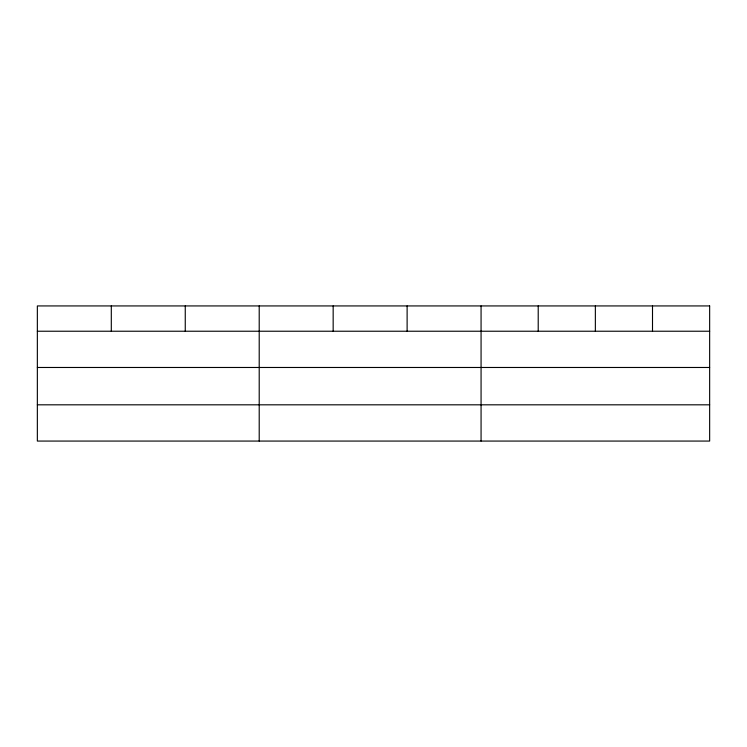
<?xml version="1.0" encoding="UTF-8"?>
<svg xmlns="http://www.w3.org/2000/svg" width="747" height="747" viewBox="0 0 747 747"><rect width="100%" height="100%" fill="white"/><g stroke="black" fill="none" stroke-linecap="round" stroke-linejoin="round"><path stroke-width="1.12" d="M37.35 331.229L709.65 331.229M37.35 367.477L709.65 367.477M37.35 404.818L709.65 404.818M652.504 305.934L652.504 331.229M595.359 305.934L595.359 331.229M538.213 305.934L538.213 331.229M481.068 305.934L481.068 441.066M407.115 305.934L407.115 331.229M333.162 305.934L333.162 331.229M259.209 305.934L259.209 441.066M185.256 305.934L185.256 331.229M111.303 305.934L111.303 331.229M709.65 305.934L37.35 305.934L37.35 441.066L709.65 441.066L709.65 305.934"/></g></svg>
